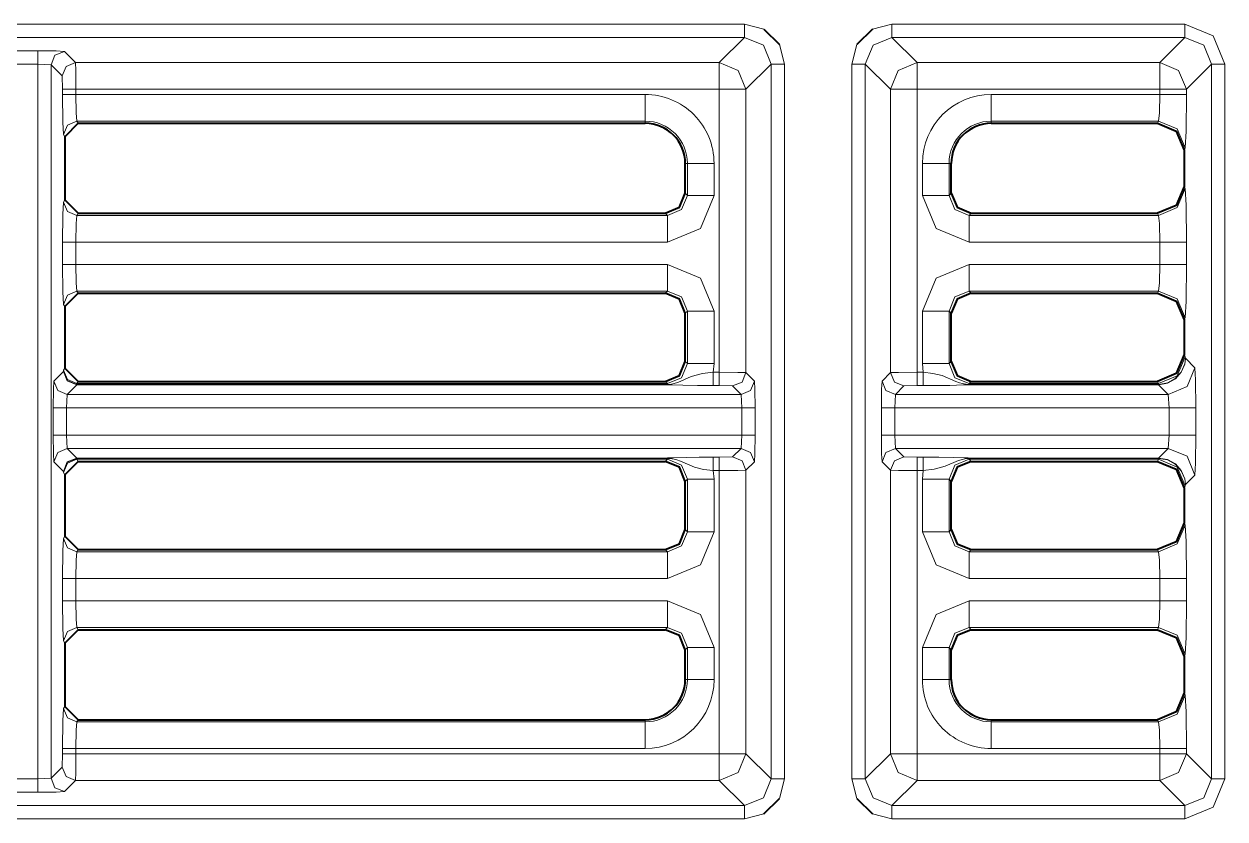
# Model space of a CAD drawing. Header units: millimetres. Extents: x 0 to 2941, y -405 to 1422.
# Drawn here: x 223.82 to 268.8, y 455.9 to 485.68 of the extents above; entities that cross this region are included whole.
import ezdxf

# ---------------------------------------------------------------- set-up
doc = ezdxf.new("R2010")
doc.units = ezdxf.units.MM
doc.layers.add('FINE', color=9, linetype='Continuous')
doc.layers.add('OUTLINE', color=7, linetype='Continuous')

msp = doc.modelspace()

# ---------------------------------------------------------------- linework, layer by layer
at = {"layer": 'FINE', "lineweight": 9}
for p, q in [((250.804, 485.177), (196.079, 485.177)), ((249.86, 484.234), (250.804, 485.177)), ((267.304, 485.177), (256.329, 485.177)), ((256.329, 485.177), (257.273, 484.234)), ((267.304, 485.177), (266.36, 484.234)), ((223.304, 484.679), (224.33, 484.679)), ((225.329, 484.654), (225.749, 484.234)), ((252.115, 484.905), (252.303, 484.178)), ((254.83, 484.178), (255.018, 484.905)), ((224.829, 484.154), (224.33, 484.179)), ((225.249, 483.734), (224.829, 484.154)), ((225.749, 484.234), (249.86, 484.234)), ((252.303, 484.178), (252.303, 457.403)), ((254.83, 457.403), (254.83, 484.178)), ((256.273, 483.234), (255.33, 484.178)), ((255.33, 484.178), (255.33, 457.403)), ((257.273, 484.234), (266.36, 484.234)), ((267.36, 483.234), (268.304, 484.178)), ((268.304, 484.178), (268.304, 457.403)), ((268.804, 457.403), (268.804, 484.178)), ((225.762, 483.234), (225.762, 483.039)), ((249.86, 483.234), (225.762, 483.234)), ((249.86, 472.634), (249.86, 483.234)), ((256.273, 472.621), (256.273, 483.234)), ((266.36, 483.234), (266.36, 483.039)), ((267.36, 483.039), (267.36, 483.234)), ((225.762, 483.039), (247.085, 483.039)), ((260.049, 483.039), (266.36, 483.039)), ((247.085, 482.04), (225.799, 482.04)), ((225.799, 482.04), (225.84, 481.959)), ((247.085, 481.959), (247.085, 482.04)), ((266.311, 482.04), (260.049, 482.04)), ((260.049, 482.04), (260.049, 481.959)), ((266.311, 482.04), (266.27, 481.959)), ((225.34, 481.458), (225.299, 481.54)), ((267.269, 480.958), (267.31, 481.041)), ((248.666, 480.459), (248.585, 480.459)), ((248.666, 479.261), (248.666, 480.459)), ((249.665, 480.459), (249.665, 479.261)), ((257.469, 479.261), (257.469, 480.459)), ((258.467, 480.459), (258.467, 479.261)), ((258.549, 480.459), (258.467, 480.459)), ((267.31, 479.511), (267.269, 479.594)), ((248.585, 479.342), (248.666, 479.261)), ((258.467, 479.261), (258.549, 479.342)), ((225.299, 479.011), (225.34, 479.093)), ((225.84, 478.593), (225.799, 478.512)), ((225.799, 478.512), (247.917, 478.512)), ((247.917, 478.512), (247.836, 478.593)), ((259.298, 478.593), (259.216, 478.512)), ((259.216, 478.512), (266.311, 478.512)), ((266.27, 478.593), (266.311, 478.512)), ((225.262, 476.673), (225.262, 477.513)), ((266.36, 477.513), (259.216, 477.513)), ((266.36, 477.513), (266.36, 476.673)), ((267.36, 476.673), (267.36, 477.513)), ((225.762, 476.673), (247.917, 476.673)), ((259.216, 476.673), (266.36, 476.673)), ((247.917, 475.675), (225.799, 475.675)), ((225.799, 475.675), (225.84, 475.593)), ((247.836, 475.593), (247.917, 475.675)), ((266.311, 475.675), (266.27, 475.593)), ((225.34, 475.093), (225.299, 475.175)), ((248.666, 474.926), (248.585, 474.844)), ((248.666, 472.961), (248.666, 474.926)), ((249.665, 474.926), (249.665, 472.961)), ((257.469, 472.961), (257.469, 474.926)), ((258.549, 474.844), (258.467, 474.926)), ((258.467, 474.926), (258.467, 472.961)), ((267.269, 474.593), (267.31, 474.676)), ((267.31, 473.211), (267.269, 473.294)), ((248.585, 473.042), (248.666, 472.961)), ((249.665, 472.961), (249.634, 472.634)), ((257.499, 472.634), (257.469, 472.961)), ((258.467, 472.961), (258.549, 473.042)), ((267.32, 473.162), (267.31, 473.211)), ((267.675, 472.806), (267.32, 473.162)), ((225.299, 472.712), (225.34, 472.793)), ((249.634, 472.634), (249.86, 472.634)), ((255.958, 472.306), (256.273, 472.621)), ((225.799, 472.212), (225.791, 472.18)), ((225.791, 472.18), (247.917, 472.18)), ((225.84, 472.293), (225.799, 472.212)), ((249.86, 472.134), (249.634, 472.134)), ((250.36, 472.121), (249.86, 472.134)), ((257.273, 472.134), (256.773, 472.121)), ((257.499, 472.134), (257.273, 472.134)), ((259.298, 472.293), (259.216, 472.212)), ((259.216, 472.212), (266.311, 472.212)), ((259.216, 472.18), (266.318, 472.18)), ((266.318, 472.163), (259.216, 472.163)), ((266.27, 472.293), (266.311, 472.212)), ((266.311, 472.212), (266.322, 472.18)), ((266.322, 472.18), (266.318, 472.18)), ((266.318, 472.163), (266.325, 472.163)), ((266.318, 472.163), (266.676, 471.806)), ((225.434, 471.806), (225.408, 471.306)), ((250.701, 471.306), (250.675, 471.806)), ((256.458, 471.806), (256.432, 471.306)), ((266.676, 471.806), (266.714, 471.306)), ((224.909, 470.281), (224.909, 471.306)), ((250.701, 470.281), (250.701, 471.306)), ((251.201, 471.306), (251.201, 470.281)), ((255.933, 470.281), (255.933, 471.306)), ((266.714, 471.306), (266.714, 470.281)), ((267.714, 470.281), (267.714, 471.306)), ((225.408, 470.281), (250.701, 470.281)), ((225.408, 470.281), (225.434, 469.781)), ((250.675, 469.781), (250.701, 470.281)), ((256.432, 470.281), (266.714, 470.281)), ((256.432, 470.281), (256.458, 469.781)), ((266.714, 470.281), (266.676, 469.781)), ((225.434, 469.781), (225.791, 469.423)), ((250.675, 469.781), (225.434, 469.781)), ((250.36, 469.465), (250.675, 469.781)), ((266.676, 469.781), (266.318, 469.423)), ((225.291, 468.924), (224.934, 469.281)), ((225.791, 469.423), (247.917, 469.423)), ((247.917, 469.407), (225.791, 469.407)), ((225.791, 469.407), (225.799, 469.375)), ((247.917, 469.375), (225.799, 469.375)), ((225.799, 469.375), (225.84, 469.293)), ((247.836, 469.293), (247.917, 469.375)), ((249.634, 469.453), (249.86, 469.453)), ((249.86, 469.453), (250.36, 469.465)), ((256.273, 468.966), (255.958, 469.281)), ((256.773, 469.465), (257.273, 469.453)), ((257.273, 469.453), (257.499, 469.453)), ((259.216, 469.423), (266.318, 469.423)), ((266.318, 469.407), (259.216, 469.407)), ((266.311, 469.375), (266.27, 469.293)), ((266.322, 469.407), (266.311, 469.375)), ((266.318, 469.407), (266.322, 469.407)), ((225.299, 468.875), (225.291, 468.924)), ((225.34, 468.793), (225.299, 468.875)), ((249.86, 468.953), (249.634, 468.953)), ((249.634, 468.953), (249.665, 468.626)), ((249.86, 458.347), (249.86, 468.953)), ((256.273, 458.347), (256.273, 468.966)), ((257.499, 468.953), (257.273, 468.953)), ((257.469, 468.626), (257.499, 468.953)), ((267.32, 468.425), (267.675, 468.781)), ((248.666, 468.626), (248.585, 468.545)), ((248.666, 466.661), (248.666, 468.626)), ((249.665, 468.626), (249.665, 466.661)), ((257.469, 466.661), (257.469, 468.626)), ((258.549, 468.545), (258.467, 468.626)), ((258.467, 468.626), (258.467, 466.661)), ((267.269, 468.293), (267.31, 468.376)), ((267.31, 468.376), (267.32, 468.425)), ((267.31, 466.911), (267.269, 466.994)), ((248.585, 466.742), (248.666, 466.661)), ((258.467, 466.661), (258.549, 466.742)), ((225.299, 466.411), (225.34, 466.493)), ((225.84, 465.993), (225.799, 465.912)), ((225.799, 465.912), (247.917, 465.912)), ((247.917, 465.912), (247.836, 465.993)), ((259.298, 465.993), (259.216, 465.912)), ((259.216, 465.912), (266.311, 465.912)), ((266.27, 465.993), (266.311, 465.912)), ((225.262, 464.073), (225.262, 464.913)), ((266.36, 464.913), (259.216, 464.913)), ((266.36, 464.913), (266.36, 464.073)), ((267.36, 464.073), (267.36, 464.913)), ((225.762, 464.073), (247.917, 464.073)), ((259.216, 464.073), (266.36, 464.073)), ((247.917, 463.075), (225.799, 463.075)), ((225.799, 463.075), (225.84, 462.993)), ((247.836, 462.993), (247.917, 463.075)), ((259.216, 463.075), (259.298, 462.993)), ((266.311, 463.075), (259.216, 463.075)), ((266.311, 463.075), (266.27, 462.993)), ((225.34, 462.493), (225.299, 462.576)), ((248.666, 462.326), (248.585, 462.244)), ((248.666, 461.122), (248.666, 462.326)), ((249.665, 462.326), (249.665, 461.122)), ((257.469, 461.122), (257.469, 462.326)), ((248.585, 461.122), (248.666, 461.122)), ((258.467, 461.122), (258.549, 461.122)), ((267.31, 460.54), (267.269, 460.623)), ((225.299, 460.04), (225.34, 460.122)), ((225.84, 459.622), (225.799, 459.541)), ((225.799, 459.541), (247.085, 459.541)), ((247.085, 459.541), (247.085, 459.622)), ((260.049, 459.622), (260.049, 459.541)), ((260.049, 459.541), (266.311, 459.541)), ((266.27, 459.622), (266.311, 459.541)), ((225.262, 458.347), (225.262, 458.543)), ((247.085, 458.543), (225.762, 458.543)), ((225.762, 458.543), (225.762, 458.347)), ((266.36, 458.543), (260.049, 458.543)), ((266.36, 458.543), (266.36, 458.347)), ((267.36, 458.347), (267.36, 458.543)), ((225.762, 458.347), (249.86, 458.347)), ((255.33, 457.403), (256.273, 458.347)), ((268.304, 457.403), (267.36, 458.347)), ((223.304, 457.402), (224.33, 457.402)), ((224.33, 457.402), (224.829, 457.427)), ((225.749, 457.347), (225.329, 456.927)), ((249.86, 457.347), (225.749, 457.347)), ((252.303, 457.403), (252.115, 456.676)), ((255.018, 456.676), (254.83, 457.403)), ((257.273, 457.347), (256.329, 456.403)), ((266.36, 457.347), (257.273, 457.347)), ((266.36, 457.347), (267.304, 456.403)), ((224.33, 456.902), (223.304, 456.902)), ((256.329, 456.403), (267.304, 456.403)), ((256.329, 455.904), (255.602, 456.092)), ((267.304, 455.904), (256.329, 455.904))]:
    msp.add_line(p, q, dxfattribs=at)
for points in [[(196.224, 485.677), (250.804, 485.677), (251.531, 485.489)], [(250.804, 485.677), (250.804, 485.328), (250.804, 485.177)], [(255.602, 485.489), (256.329, 485.677), (267.304, 485.677)], [(256.329, 485.177), (256.329, 485.328), (256.329, 485.677)], [(267.304, 485.677), (267.304, 485.328), (267.304, 485.177)], [(268.804, 484.178), (268.365, 485.238), (267.304, 485.677)], [(251.804, 484.178), (251.511, 484.885), (250.804, 485.177)], [(256.329, 485.177), (255.622, 484.885), (255.33, 484.178)], [(268.304, 484.178), (268.011, 484.885), (267.304, 485.177)], [(224.33, 484.179), (224.33, 484.528), (224.33, 484.679)], [(224.33, 484.679), (225.027, 484.672), (225.329, 484.654)], [(224.829, 484.154), (224.976, 484.507), (225.329, 484.654)], [(224.33, 457.402), (224.33, 484.179), (223.304, 484.179)], [(224.829, 484.154), (224.829, 457.427), (225.249, 457.847), (225.262, 458.347)], [(225.249, 483.734), (225.396, 484.087), (225.749, 484.234)], [(225.749, 484.234), (225.758, 483.932), (225.762, 483.234)], [(249.86, 483.234), (249.86, 483.932), (249.86, 484.234)], [(249.86, 484.234), (250.567, 483.941), (250.86, 483.234)], [(251.175, 469.281), (250.86, 468.966), (250.86, 458.347), (251.804, 457.403), (251.804, 484.178), (250.86, 483.234)], [(252.303, 484.178), (251.954, 484.178), (251.804, 484.178)], [(254.83, 484.178), (255.179, 484.178), (255.33, 484.178)], [(256.273, 483.234), (256.566, 483.941), (257.273, 484.234)], [(257.273, 483.234), (257.273, 483.932), (257.273, 484.234)], [(267.36, 483.234), (267.067, 483.941), (266.36, 484.234)], [(266.36, 484.234), (266.36, 483.932), (266.36, 483.234)], [(268.304, 484.178), (268.455, 484.178), (268.804, 484.178)], [(225.262, 483.039), (225.262, 483.234), (225.249, 483.734)], [(225.262, 483.234), (225.413, 483.234), (225.762, 483.234)], [(249.86, 483.234), (250.558, 483.234), (250.86, 483.234)], [(250.86, 483.234), (250.86, 472.621), (251.175, 472.306)], [(256.273, 483.234), (256.575, 483.234), (257.273, 483.234)], [(266.36, 483.234), (257.273, 483.234), (257.273, 472.634), (257.499, 472.634)], [(267.36, 483.234), (267.058, 483.234), (266.36, 483.234)], [(225.262, 483.039), (225.413, 483.039), (225.762, 483.039)], [(225.299, 481.54), (225.273, 482.006), (225.262, 483.039)], [(225.762, 483.039), (225.773, 482.35), (225.799, 482.04)], [(247.085, 483.039), (247.085, 482.35), (247.085, 482.04)], [(260.049, 483.039), (260.049, 482.35), (260.049, 482.04)], [(266.36, 483.039), (266.346, 482.35), (266.311, 482.04)], [(267.36, 483.039), (267.058, 483.039), (266.36, 483.039)], [(267.31, 481.041), (267.346, 481.662), (267.36, 483.039)], [(225.299, 481.54), (225.446, 481.893), (225.799, 482.04)], [(267.31, 481.041), (267.017, 481.747), (266.311, 482.04)], [(249.665, 480.459), (248.976, 480.459), (248.666, 480.459)], [(257.469, 480.459), (258.157, 480.459), (258.467, 480.459)], [(247.917, 478.512), (248.448, 478.73), (248.666, 479.261)], [(249.665, 479.261), (249.153, 478.025), (247.917, 477.513)], [(248.666, 479.261), (248.976, 479.261), (249.665, 479.261)], [(258.467, 479.261), (258.157, 479.261), (257.469, 479.261)], [(259.216, 477.513), (257.98, 478.025), (257.469, 479.261)], [(258.467, 479.261), (258.685, 478.73), (259.216, 478.512)], [(266.311, 478.512), (267.017, 478.805), (267.31, 479.511)], [(267.36, 477.513), (267.346, 478.89), (267.31, 479.511)], [(225.262, 477.513), (225.273, 478.546), (225.299, 479.011)], [(225.799, 478.512), (225.446, 478.659), (225.299, 479.011)], [(225.799, 478.512), (225.773, 478.202), (225.762, 477.513)], [(247.917, 478.512), (247.917, 478.202), (247.917, 477.513)], [(259.216, 478.512), (259.216, 478.202), (259.216, 477.513)], [(266.311, 478.512), (266.346, 478.202), (266.36, 477.513)], [(225.762, 477.513), (225.413, 477.513), (225.262, 477.513)], [(247.917, 477.513), (225.762, 477.513), (225.762, 476.673)], [(266.36, 477.513), (267.058, 477.513), (267.36, 477.513)], [(225.262, 476.673), (225.413, 476.673), (225.762, 476.673)], [(225.299, 475.175), (225.273, 475.641), (225.262, 476.673)], [(225.762, 476.673), (225.773, 475.985), (225.799, 475.675)], [(247.917, 475.675), (247.917, 475.985), (247.917, 476.673)], [(247.917, 476.673), (249.153, 476.162), (249.665, 474.926)], [(257.469, 474.926), (257.98, 476.162), (259.216, 476.673)], [(259.216, 475.675), (259.216, 475.985), (259.216, 476.673)], [(266.36, 476.673), (266.346, 475.985), (266.311, 475.675)], [(266.36, 476.673), (267.058, 476.673), (267.36, 476.673)], [(267.31, 474.676), (267.346, 475.297), (267.36, 476.673)], [(225.299, 475.175), (225.446, 475.528), (225.799, 475.675)], [(248.666, 474.926), (248.448, 475.457), (247.917, 475.675)], [(259.216, 475.675), (258.685, 475.457), (258.467, 474.926)], [(266.311, 475.675), (259.216, 475.675), (259.298, 475.593)], [(266.311, 475.675), (267.017, 475.382), (267.31, 474.676)], [(249.665, 474.926), (248.976, 474.926), (248.666, 474.926)], [(258.467, 474.926), (258.157, 474.926), (257.469, 474.926)], [(247.917, 472.212), (248.448, 472.43), (248.666, 472.961)], [(249.665, 472.961), (248.976, 472.961), (248.666, 472.961)], [(258.467, 472.961), (258.157, 472.961), (257.469, 472.961)], [(258.467, 472.961), (258.685, 472.43), (259.216, 472.212)], [(266.311, 472.212), (267.017, 472.505), (267.31, 473.211)], [(266.322, 472.18), (266.651, 472.237), (266.943, 472.396), (267.166, 472.641), (267.294, 472.946), (267.319, 473.138), (267.32, 473.162)], [(266.325, 472.163), (266.654, 472.221), (266.945, 472.384), (267.167, 472.634), (267.295, 472.944), (267.319, 473.138), (267.32, 473.162)], [(224.934, 472.306), (225.291, 472.663), (225.299, 472.712)], [(225.791, 472.18), (225.439, 472.323), (225.291, 472.663)], [(225.791, 472.163), (225.438, 472.31), (225.291, 472.663)], [(225.799, 472.212), (225.446, 472.359), (225.299, 472.712)], [(247.917, 472.18), (247.988, 472.182), (248.074, 472.191), (248.314, 472.251), (248.813, 472.473), (249.227, 472.584), (249.634, 472.634)], [(249.634, 472.634), (249.634, 472.285), (249.634, 472.134)], [(249.86, 472.634), (249.86, 472.285), (249.86, 472.134)], [(249.86, 472.634), (250.558, 472.63), (250.86, 472.621)], [(250.86, 472.621), (250.713, 472.268), (250.36, 472.121)], [(256.273, 472.621), (256.575, 472.63), (257.273, 472.634)], [(256.273, 472.621), (256.42, 472.268), (256.773, 472.121)], [(257.273, 472.634), (257.273, 472.285), (257.273, 472.134)], [(257.499, 472.634), (257.499, 472.285), (257.499, 472.134)], [(257.499, 472.634), (257.863, 472.591), (258.206, 472.513), (258.724, 472.288), (258.861, 472.237), (258.968, 472.208), (259.113, 472.185), (259.183, 472.18), (259.216, 472.18)], [(266.676, 471.806), (267.382, 472.099), (267.675, 472.806)], [(267.714, 471.306), (267.702, 472.353), (267.675, 472.806)], [(224.909, 471.306), (224.916, 472.004), (224.934, 472.306)], [(225.434, 471.806), (225.081, 471.953), (224.934, 472.306)], [(247.917, 472.163), (225.791, 472.163), (225.434, 471.806), (250.675, 471.806), (250.36, 472.121)], [(225.791, 472.18), (225.791, 472.168), (225.791, 472.163)], [(225.799, 472.212), (247.917, 472.212), (247.836, 472.293)], [(247.917, 472.18), (247.917, 472.201), (247.917, 472.212)], [(247.917, 472.18), (247.917, 472.168), (247.917, 472.163)], [(249.634, 472.134), (249.042, 472.137), (248.494, 472.146), (248.086, 472.159), (247.978, 472.163), (247.944, 472.163), (247.917, 472.163)], [(251.175, 472.306), (251.029, 471.953), (250.675, 471.806)], [(251.175, 472.306), (251.193, 472.004), (251.201, 471.306)], [(255.933, 471.306), (255.94, 472.004), (255.958, 472.306)], [(255.958, 472.306), (256.105, 471.953), (256.458, 471.806)], [(256.773, 472.121), (256.458, 471.806), (266.676, 471.806)], [(259.216, 472.163), (259.204, 472.163), (259.176, 472.163), (259.117, 472.162), (259.068, 472.16), (258.994, 472.158), (258.5, 472.143), (258.029, 472.137), (257.499, 472.134)], [(259.216, 472.18), (259.216, 472.201), (259.216, 472.212)], [(259.216, 472.18), (259.216, 472.168), (259.216, 472.163)], [(266.318, 472.18), (266.318, 472.168), (266.318, 472.163)], [(266.322, 472.18), (266.323, 472.168), (266.325, 472.163)], [(225.408, 471.306), (225.06, 471.306), (224.909, 471.306)], [(250.701, 471.306), (225.408, 471.306), (225.408, 470.281)], [(251.201, 471.306), (251.05, 471.306), (250.701, 471.306)], [(255.933, 471.306), (256.083, 471.306), (256.432, 471.306)], [(266.714, 471.306), (256.432, 471.306), (256.432, 470.281)], [(266.714, 471.306), (267.412, 471.306), (267.714, 471.306)], [(225.408, 470.281), (225.06, 470.281), (224.909, 470.281)], [(224.934, 469.281), (224.916, 469.583), (224.909, 470.281)], [(251.201, 470.281), (251.05, 470.281), (250.701, 470.281)], [(251.201, 470.281), (251.193, 469.583), (251.175, 469.281)], [(255.933, 470.281), (256.083, 470.281), (256.432, 470.281)], [(255.958, 469.281), (255.94, 469.583), (255.933, 470.281)], [(266.714, 470.281), (267.412, 470.281), (267.714, 470.281)], [(267.675, 468.781), (267.702, 469.234), (267.714, 470.281)], [(225.434, 469.781), (225.081, 469.634), (224.934, 469.281)], [(251.175, 469.281), (251.029, 469.634), (250.675, 469.781)], [(256.458, 469.781), (256.105, 469.634), (255.958, 469.281)], [(266.676, 469.781), (256.458, 469.781), (256.773, 469.465)], [(266.676, 469.781), (267.382, 469.488), (267.675, 468.781)], [(225.791, 469.423), (225.438, 469.277), (225.291, 468.924)], [(225.791, 469.407), (225.439, 469.264), (225.291, 468.924)], [(225.799, 469.375), (225.446, 469.228), (225.299, 468.875)], [(225.791, 469.423), (225.791, 469.419), (225.791, 469.407)], [(247.917, 469.423), (247.93, 469.424), (247.957, 469.424), (248.016, 469.425), (248.065, 469.427), (248.139, 469.429), (248.633, 469.444), (249.104, 469.45), (249.634, 469.453)], [(247.917, 469.407), (247.917, 469.419), (247.917, 469.423)], [(249.634, 468.953), (249.27, 468.996), (248.927, 469.074), (248.409, 469.299), (248.272, 469.35), (248.166, 469.379), (248.02, 469.402), (247.95, 469.406), (247.917, 469.407)], [(247.917, 469.375), (247.917, 469.386), (247.917, 469.407)], [(248.666, 468.626), (248.448, 469.157), (247.917, 469.375)], [(249.634, 468.953), (249.634, 469.302), (249.634, 469.453)], [(249.86, 468.953), (249.86, 469.302), (249.86, 469.453)], [(250.86, 468.966), (250.713, 469.319), (250.36, 469.465)], [(256.773, 469.465), (256.42, 469.319), (256.273, 468.966)], [(257.273, 469.453), (257.273, 469.302), (257.273, 468.953)], [(257.499, 469.453), (257.499, 469.302), (257.499, 468.953)], [(257.499, 469.453), (258.091, 469.45), (258.639, 469.44), (259.047, 469.427), (259.155, 469.424), (259.189, 469.424), (259.216, 469.423)], [(259.216, 469.407), (259.146, 469.405), (259.059, 469.396), (258.82, 469.336), (258.32, 469.114), (257.906, 469.003), (257.499, 468.953)], [(259.216, 469.375), (258.685, 469.157), (258.467, 468.626)], [(259.216, 469.423), (259.216, 469.419), (259.216, 469.407)], [(259.216, 469.375), (259.216, 469.386), (259.216, 469.407)], [(266.311, 469.375), (259.216, 469.375), (259.298, 469.293)], [(266.311, 469.375), (267.017, 469.082), (267.31, 468.376)], [(266.318, 469.423), (266.325, 469.423), (266.654, 469.365), (266.945, 469.203), (267.167, 468.953), (267.295, 468.643), (267.319, 468.449), (267.32, 468.425)], [(266.318, 469.423), (266.318, 469.419), (266.318, 469.407)], [(266.322, 469.407), (266.323, 469.419), (266.325, 469.423)], [(266.322, 469.407), (266.651, 469.35), (266.943, 469.191), (267.166, 468.946), (267.294, 468.64), (267.319, 468.449), (267.32, 468.425)], [(250.86, 468.966), (250.558, 468.957), (249.86, 468.953)], [(257.273, 468.953), (256.575, 468.957), (256.273, 468.966)], [(257.273, 468.953), (257.273, 458.347), (266.36, 458.347)], [(249.665, 468.626), (248.976, 468.626), (248.666, 468.626)], [(258.467, 468.626), (258.157, 468.626), (257.469, 468.626)], [(247.917, 465.912), (248.448, 466.13), (248.666, 466.661)], [(249.665, 466.661), (249.153, 465.425), (247.917, 464.913)], [(249.665, 466.661), (248.976, 466.661), (248.666, 466.661)], [(258.467, 466.661), (258.157, 466.661), (257.469, 466.661)], [(259.216, 464.913), (257.98, 465.425), (257.469, 466.661)], [(258.467, 466.661), (258.685, 466.13), (259.216, 465.912)], [(266.311, 465.912), (267.017, 466.205), (267.31, 466.911)], [(267.36, 464.913), (267.346, 466.29), (267.31, 466.911)], [(225.262, 464.913), (225.273, 465.946), (225.299, 466.411)], [(225.799, 465.912), (225.446, 466.059), (225.299, 466.411)], [(225.799, 465.912), (225.773, 465.602), (225.762, 464.913)], [(247.917, 464.913), (247.917, 465.602), (247.917, 465.912)], [(259.216, 464.913), (259.216, 465.602), (259.216, 465.912)], [(266.311, 465.912), (266.346, 465.602), (266.36, 464.913)], [(225.762, 464.913), (225.413, 464.913), (225.262, 464.913)], [(247.917, 464.913), (225.762, 464.913), (225.762, 464.073)], [(266.36, 464.913), (267.058, 464.913), (267.36, 464.913)], [(225.762, 464.073), (225.413, 464.073), (225.262, 464.073)], [(225.299, 462.576), (225.273, 463.041), (225.262, 464.073)], [(225.762, 464.073), (225.773, 463.385), (225.799, 463.075)], [(247.917, 464.073), (247.917, 463.385), (247.917, 463.075)], [(247.917, 464.073), (249.153, 463.562), (249.665, 462.326)], [(257.469, 462.326), (257.98, 463.562), (259.216, 464.073)], [(259.216, 464.073), (259.216, 463.385), (259.216, 463.075)], [(266.36, 464.073), (266.346, 463.385), (266.311, 463.075)], [(266.36, 464.073), (267.058, 464.073), (267.36, 464.073)], [(267.269, 461.994), (267.31, 462.076), (267.346, 462.697), (267.36, 464.073)], [(225.299, 462.576), (225.446, 462.928), (225.799, 463.075)], [(248.666, 462.326), (248.448, 462.857), (247.917, 463.075)], [(259.216, 463.075), (258.685, 462.857), (258.467, 462.326)], [(266.311, 463.075), (267.017, 462.782), (267.31, 462.076)], [(248.666, 462.326), (248.976, 462.326), (249.665, 462.326)], [(257.469, 462.326), (258.157, 462.326), (258.467, 462.326)], [(258.549, 462.244), (258.467, 462.326), (258.467, 461.122)], [(248.666, 461.122), (248.976, 461.122), (249.665, 461.122)], [(257.469, 461.122), (258.157, 461.122), (258.467, 461.122)], [(266.311, 459.541), (267.017, 459.834), (267.31, 460.54)], [(267.36, 458.543), (267.346, 459.919), (267.31, 460.54)], [(225.262, 458.543), (225.273, 459.575), (225.299, 460.04)], [(225.299, 460.04), (225.446, 459.688), (225.799, 459.541)], [(225.799, 459.541), (225.773, 459.231), (225.762, 458.543)], [(247.085, 459.541), (247.085, 459.231), (247.085, 458.543)], [(260.049, 459.541), (260.049, 459.231), (260.049, 458.543)], [(266.311, 459.541), (266.346, 459.231), (266.36, 458.543)], [(225.262, 458.543), (225.413, 458.543), (225.762, 458.543)], [(266.36, 458.543), (267.058, 458.543), (267.36, 458.543)], [(225.262, 458.347), (225.413, 458.347), (225.762, 458.347)], [(225.762, 458.347), (225.758, 457.649), (225.749, 457.347)], [(249.86, 457.347), (249.86, 457.649), (249.86, 458.347), (250.558, 458.347), (250.86, 458.347)], [(250.86, 458.347), (250.567, 457.64), (249.86, 457.347)], [(256.273, 458.347), (256.575, 458.347), (257.273, 458.347)], [(257.273, 457.347), (256.566, 457.64), (256.273, 458.347)], [(257.273, 457.347), (257.273, 457.649), (257.273, 458.347)], [(266.36, 458.347), (267.058, 458.347), (267.36, 458.347)], [(266.36, 457.347), (267.067, 457.64), (267.36, 458.347)], [(266.36, 458.347), (266.36, 457.649), (266.36, 457.347)], [(225.249, 457.847), (225.396, 457.494), (225.749, 457.347)], [(197.023, 457.347), (196.079, 456.403), (250.804, 456.403), (249.86, 457.347)], [(224.33, 457.402), (224.33, 457.053), (224.33, 456.902)], [(224.829, 457.427), (224.976, 457.074), (225.329, 456.927)], [(250.804, 456.403), (251.511, 456.696), (251.804, 457.403)], [(252.303, 457.403), (251.954, 457.403), (251.804, 457.403)], [(254.83, 457.403), (255.179, 457.403), (255.33, 457.403)], [(255.33, 457.403), (255.622, 456.696), (256.329, 456.403)], [(267.304, 456.403), (268.011, 456.696), (268.304, 457.403)], [(267.304, 455.904), (268.365, 456.343), (268.804, 457.403)], [(268.804, 457.403), (268.455, 457.403), (268.304, 457.403)], [(225.329, 456.927), (225.027, 456.909), (224.33, 456.902)], [(250.804, 456.403), (250.804, 456.253), (250.804, 455.904)], [(256.329, 455.904), (256.329, 456.253), (256.329, 456.403)], [(267.304, 456.403), (267.304, 456.253), (267.304, 455.904)], [(251.531, 456.092), (250.804, 455.904), (196.224, 455.904)]]:
    msp.add_lwpolyline(points, dxfattribs=at)
for points in [[(249.665, 480.459, 0.414238), (247.085, 483.038)], [(260.049, 483.038, 0.414189), (257.469, 480.459)], [(248.666, 480.459, 0.414237), (247.085, 482.04)], [(260.049, 482.04, 0.41419), (258.467, 480.459)], [(247.085, 459.541, 0.414222), (248.666, 461.122)], [(247.085, 458.542, 0.414209), (249.665, 461.122)], [(257.469, 461.122, 0.414218), (260.049, 458.542)], [(258.467, 461.122, 0.414206), (260.049, 459.541)]]:
    msp.add_lwpolyline(points, format="xyb", dxfattribs=at)
at = {"layer": 'OUTLINE', "lineweight": 40}
for p, q in [((251.531, 485.489), (252.115, 484.905)), ((255.602, 485.489), (255.018, 484.905)), ((225.84, 481.959), (225.34, 481.458)), ((225.84, 481.959), (247.085, 481.959)), ((260.049, 481.959), (266.27, 481.959)), ((225.34, 481.458), (225.34, 479.093)), ((267.269, 480.958), (267.269, 479.594)), ((248.585, 479.342), (248.585, 480.459)), ((258.549, 479.342), (258.549, 480.459)), ((225.34, 479.093), (225.84, 478.593)), ((225.84, 478.593), (247.836, 478.593)), ((259.298, 478.593), (266.27, 478.593)), ((225.84, 475.593), (225.34, 475.093)), ((225.84, 475.593), (247.836, 475.593)), ((259.298, 475.593), (266.27, 475.593)), ((225.34, 475.093), (225.34, 472.793)), ((258.549, 473.042), (258.549, 474.844)), ((267.269, 474.593), (267.269, 473.294)), ((225.34, 472.793), (225.84, 472.293)), ((225.84, 472.293), (247.836, 472.293)), ((259.298, 472.293), (266.27, 472.293)), ((225.84, 469.293), (225.34, 468.793)), ((225.84, 469.293), (247.836, 469.293)), ((259.298, 469.293), (266.27, 469.293)), ((225.34, 468.793), (225.34, 466.493)), ((248.585, 466.742), (248.585, 468.545)), ((258.549, 466.742), (258.549, 468.545)), ((267.269, 468.293), (267.269, 466.994)), ((225.34, 466.493), (225.84, 465.993)), ((259.298, 465.993), (266.27, 465.993)), ((225.84, 462.993), (225.34, 462.493)), ((225.84, 462.993), (247.836, 462.993)), ((259.298, 462.993), (266.27, 462.993)), ((225.34, 462.493), (225.34, 460.122)), ((248.585, 461.122), (248.585, 462.244)), ((258.549, 461.122), (258.549, 462.244)), ((267.269, 461.994), (267.269, 460.623)), ((225.34, 460.122), (225.84, 459.622)), ((225.84, 459.622), (247.085, 459.622)), ((260.049, 459.622), (266.27, 459.622)), ((251.531, 456.092), (252.115, 456.676)), ((255.018, 456.676), (255.602, 456.092))]:
    msp.add_line(p, q, dxfattribs=at)
for points in [[(248.585, 480.459, 0.414214), (247.085, 481.959)], [(260.049, 481.959, 0.414214), (258.549, 480.459)], [(247.085, 459.622, 0.414214), (248.585, 461.122)], [(258.549, 461.122, 0.414214), (260.049, 459.622)]]:
    msp.add_lwpolyline(points, format="xyb", dxfattribs=at)
for points in [[(266.27, 481.959), (266.977, 481.666), (267.269, 480.958)], [(267.269, 479.594), (266.977, 478.886), (266.27, 478.593)], [(247.836, 478.593), (248.365, 478.813), (248.585, 479.342)], [(258.549, 479.342), (258.768, 478.813), (259.298, 478.593)], [(248.585, 473.042), (248.585, 474.844), (248.365, 475.374), (247.836, 475.593)], [(259.298, 475.593), (258.768, 475.374), (258.549, 474.844)], [(266.27, 475.593), (266.977, 475.301), (267.269, 474.593)], [(267.269, 473.294), (266.977, 472.586), (266.27, 472.293)], [(247.836, 472.293), (248.365, 472.513), (248.585, 473.042)], [(258.549, 473.042), (258.768, 472.513), (259.298, 472.293)], [(248.585, 468.545), (248.365, 469.074), (247.836, 469.293)], [(259.298, 469.293), (258.768, 469.074), (258.549, 468.545)], [(266.27, 469.293), (266.977, 469), (267.269, 468.293)], [(267.269, 466.994), (266.977, 466.286), (266.27, 465.993)], [(225.84, 465.993), (247.836, 465.993), (248.365, 466.213), (248.585, 466.742)], [(258.549, 466.742), (258.768, 466.213), (259.298, 465.993)], [(248.585, 462.244), (248.365, 462.774), (247.836, 462.993)], [(259.298, 462.993), (258.768, 462.774), (258.549, 462.244)], [(266.27, 462.993), (266.977, 462.701), (267.269, 461.994)], [(267.269, 460.623), (266.977, 459.915), (266.27, 459.622)]]:
    msp.add_lwpolyline(points, dxfattribs=at)

doc.saveas('drawing.dxf')
